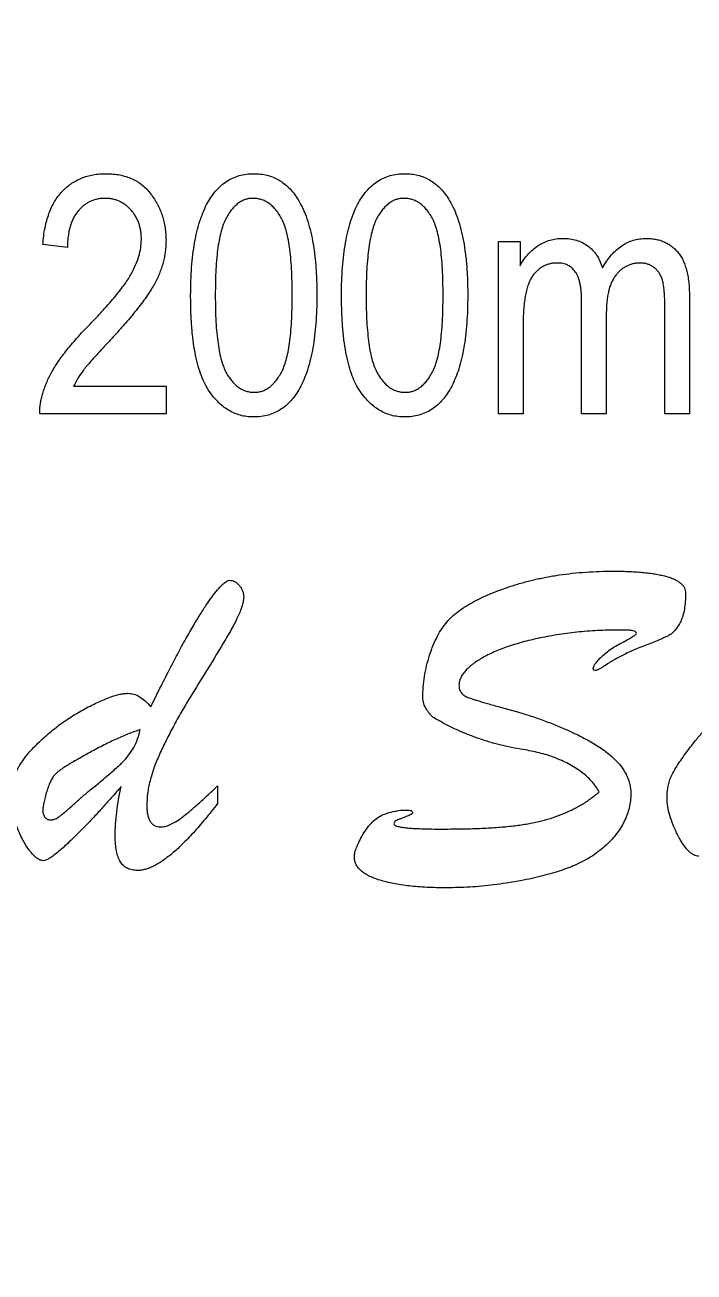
# Model space of a CAD drawing. Header units: millimetres. Extents: x -34 to 34, y -34 to 34.
# Drawn here: x 5.96 to 10.31, y -25.69 to -17.59 of the extents above; entities that cross this region are included whole.
import ezdxf

# ---------------------------------------------------------------- set-up
doc = ezdxf.new("R2010")
doc.units = ezdxf.units.MM

msp = doc.modelspace()

# ---------------------------------------------------------------- linework, layer by layer
at = {"color": 7, "linetype": 'Continuous', "lineweight": 25}
for p, q in [((6.2396, -19.0336), (6.0795, -19.0136)), ((9.0414, -20.1143), (9.0414, -18.9936)), ((9.0414, -18.9936), (9.1815, -18.9936)), ((9.1815, -18.9936), (9.1815, -19.1515)), ((10.2822, -19.3485), (10.2822, -20.1143)), ((9.5817, -20.1143), (9.5817, -19.3867)), ((10.1221, -20.1143), (10.1221, -19.4089)), ((9.2015, -19.5333), (9.2015, -20.1143)), ((9.7418, -19.4636), (9.7418, -20.1143)), ((6.2796, -19.9342), (6.88, -19.9342)), ((6.88, -19.9342), (6.88, -20.1143)), ((6.88, -20.1143), (6.0595, -20.1143)), ((9.2015, -20.1143), (9.0414, -20.1143)), ((9.7418, -20.1143), (9.5817, -20.1143)), ((10.2822, -20.1143), (10.1221, -20.1143)), ((7.2157, -22.5321), (7.2157, -22.6461))]:
    msp.add_line(p, q, dxfattribs=at)
at = {"color": 7, "linetype": 'Continuous'}
msp.add_circle((0, 0), 34, dxfattribs=at)
at = {"color": 7, "linetype": 'Continuous', "lineweight": 25}
for points, knots in [([(6.0795, -19.0136), (6.0811, -18.9951), (6.0843, -18.959), (6.0927, -18.9068), (6.1044, -18.8584), (6.1182, -18.8133), (6.1356, -18.772), (6.1551, -18.7338), (6.1781, -18.6995), (6.2039, -18.6688), (6.232, -18.6415), (6.2625, -18.6179), (6.2952, -18.598), (6.3297, -18.5813), (6.3668, -18.5689), (6.4059, -18.5598), (6.4472, -18.5544), (6.4753, -18.5537), (6.4897, -18.5533)], [0, 0, 0, 0, 0.08101, 0.157162, 0.229319, 0.2972, 0.36195, 0.423721, 0.483122, 0.540982, 0.597661, 0.653181, 0.707852, 0.763548, 0.819537, 0.87764, 0.937454, 1, 1, 1, 1]), ([(6.4897, -18.5533), (6.5053, -18.5538), (6.5356, -18.5547), (6.5796, -18.5605), (6.6207, -18.5709), (6.6591, -18.5852), (6.6941, -18.6042), (6.7265, -18.6269), (6.7557, -18.654), (6.7817, -18.6849), (6.8047, -18.7183), (6.8247, -18.7532), (6.8421, -18.789), (6.8557, -18.8262), (6.867, -18.8642), (6.8741, -18.9037), (6.8791, -18.9441), (6.8797, -18.9714), (6.88, -18.9852)], [0, 0, 0, 0, 0.071329, 0.138888, 0.203488, 0.265389, 0.326147, 0.38585, 0.446421, 0.508506, 0.570717, 0.631986, 0.692943, 0.753165, 0.813397, 0.874732, 0.936834, 1, 1, 1, 1]), ([(7.0401, -19.3445), (7.0404, -19.313), (7.0408, -19.2518), (7.0459, -19.1632), (7.054, -19.0803), (7.0649, -19.0034), (7.0797, -18.9325), (7.0972, -18.8673), (7.1186, -18.8082), (7.1427, -18.7549), (7.1704, -18.7076), (7.2008, -18.6662), (7.2351, -18.6314), (7.2721, -18.6025), (7.3126, -18.5804), (7.3561, -18.5646), (7.4027, -18.555), (7.4349, -18.5539), (7.4513, -18.5533)], [0, 0, 0, 0, 0.095143, 0.184746, 0.268308, 0.346624, 0.419338, 0.487274, 0.550249, 0.609167, 0.663948, 0.715482, 0.764042, 0.810981, 0.856937, 0.902876, 0.950445, 1, 1, 1, 1]), ([(7.4513, -18.5533), (7.4659, -18.5538), (7.4946, -18.5547), (7.5365, -18.5623), (7.576, -18.5752), (7.6129, -18.5932), (7.6473, -18.6164), (7.6794, -18.6444), (7.709, -18.6779), (7.7261, -18.703), (7.7349, -18.7159)], [0, 0, 0, 0, 0.128045, 0.251451, 0.371573, 0.490412, 0.610201, 0.733809, 0.863176, 1, 1, 1, 1]), ([(8.0207, -19.3445), (8.021, -19.313), (8.0215, -19.2518), (8.0266, -19.1632), (8.0346, -19.0803), (8.0456, -19.0034), (8.0604, -18.9325), (8.0778, -18.8673), (8.0992, -18.8082), (8.1233, -18.7549), (8.151, -18.7076), (8.1815, -18.6662), (8.2157, -18.6314), (8.2527, -18.6025), (8.2933, -18.5804), (8.3367, -18.5646), (8.3834, -18.555), (8.4155, -18.5539), (8.4319, -18.5533)], [0, 0, 0, 0, 0.095143, 0.184746, 0.268308, 0.346624, 0.419338, 0.487274, 0.550249, 0.609167, 0.663948, 0.715482, 0.764042, 0.810981, 0.856937, 0.902876, 0.950445, 1, 1, 1, 1]), ([(8.4319, -18.5533), (8.4466, -18.5538), (8.4753, -18.5547), (8.5172, -18.5623), (8.5566, -18.5752), (8.5935, -18.5932), (8.6279, -18.6164), (8.6601, -18.6444), (8.6896, -18.6779), (8.7068, -18.703), (8.7155, -18.7159)], [0, 0, 0, 0, 0.128045, 0.251451, 0.371573, 0.490412, 0.610201, 0.733809, 0.863176, 1, 1, 1, 1]), ([(6.4838, -18.7134), (6.475, -18.7136), (6.4579, -18.714), (6.4329, -18.7184), (6.409, -18.7244), (6.3862, -18.7337), (6.3648, -18.7456), (6.3444, -18.7599), (6.3254, -18.7768), (6.3075, -18.7961), (6.2917, -18.8182), (6.2773, -18.842), (6.2659, -18.8686), (6.2562, -18.8972), (6.2487, -18.9282), (6.2436, -18.9614), (6.2399, -18.9968), (6.2397, -19.0211), (6.2396, -19.0336)], [0, 0, 0, 0, 0.058049, 0.113315, 0.167562, 0.221142, 0.275517, 0.329522, 0.385758, 0.443893, 0.503677, 0.564645, 0.628005, 0.695019, 0.764665, 0.83877, 0.91714, 1, 1, 1, 1]), ([(6.7199, -18.982), (6.7198, -18.9723), (6.7196, -18.9534), (6.7159, -18.9257), (6.7106, -18.8994), (6.7036, -18.8742), (6.6937, -18.8506), (6.6818, -18.8284), (6.668, -18.8075), (6.6521, -18.7883), (6.6346, -18.7709), (6.6162, -18.7553), (6.5964, -18.7427), (6.5759, -18.7317), (6.5542, -18.7237), (6.5316, -18.7176), (6.508, -18.7142), (6.4919, -18.7137), (6.4838, -18.7134)], [0, 0, 0, 0, 0.07278, 0.142148, 0.209183, 0.274292, 0.337769, 0.400757, 0.462801, 0.525595, 0.58754, 0.647529, 0.706323, 0.7637, 0.821374, 0.879619, 0.93891, 1, 1, 1, 1]), ([(7.4447, -18.7134), (7.4361, -18.7137), (7.4191, -18.7143), (7.3944, -18.7211), (7.3707, -18.731), (7.3481, -18.7455), (7.327, -18.7642), (7.3064, -18.7865), (7.2875, -18.8131), (7.2689, -18.8437), (7.2525, -18.8807), (7.2383, -18.9245), (7.2268, -18.9761), (7.2167, -19.0349), (7.2096, -19.1015), (7.2039, -19.1755), (7.201, -19.2572), (7.2005, -19.3141), (7.2002, -19.3438)], [0, 0, 0, 0, 0.034819, 0.06892, 0.103451, 0.13905, 0.177175, 0.21794, 0.261904, 0.309765, 0.363214, 0.425621, 0.496913, 0.577674, 0.668027, 0.768682, 0.879294, 1, 1, 1, 1]), ([(7.7005, -19.3438), (7.7002, -19.3138), (7.6997, -19.2563), (7.6968, -19.1739), (7.6912, -19.0992), (7.6836, -19.0324), (7.6737, -18.9733), (7.6619, -18.9218), (7.6473, -18.8781), (7.6307, -18.8416), (7.6116, -18.8114), (7.5921, -18.7851), (7.5707, -18.7632), (7.5482, -18.7449), (7.5244, -18.7307), (7.499, -18.7206), (7.4722, -18.7144), (7.4539, -18.7138), (7.4447, -18.7134)], [0, 0, 0, 0, 0.120386, 0.230808, 0.330568, 0.420621, 0.500329, 0.570787, 0.632115, 0.684661, 0.731402, 0.774955, 0.815745, 0.853801, 0.890717, 0.92673, 0.963134, 1, 1, 1, 1]), ([(7.7349, -18.7159), (7.7451, -18.7334), (7.7663, -18.7696), (7.7916, -18.8303), (7.8129, -18.898), (7.8309, -18.9731), (7.8437, -19.0557), (7.8538, -19.1454), (7.8597, -19.2424), (7.8603, -19.3096), (7.8606, -19.3445)], [0, 0, 0, 0, 0.093218, 0.193857, 0.303162, 0.4216, 0.550536, 0.68926, 0.838973, 1, 1, 1, 1]), ([(8.4254, -18.7134), (8.4168, -18.7137), (8.3998, -18.7143), (8.375, -18.7211), (8.3513, -18.731), (8.3287, -18.7455), (8.3076, -18.7642), (8.2871, -18.7865), (8.2681, -18.8131), (8.2495, -18.8437), (8.2331, -18.8807), (8.2189, -18.9245), (8.2075, -18.9761), (8.1973, -19.0349), (8.1903, -19.1015), (8.1845, -19.1755), (8.1817, -19.2572), (8.1811, -19.3141), (8.1808, -19.3438)], [0, 0, 0, 0, 0.034819, 0.06892, 0.103451, 0.13905, 0.177175, 0.21794, 0.261904, 0.309765, 0.363214, 0.425621, 0.496913, 0.577674, 0.668027, 0.768682, 0.879294, 1, 1, 1, 1]), ([(8.6812, -19.3438), (8.6809, -19.3138), (8.6803, -19.2563), (8.6775, -19.1739), (8.6718, -19.0992), (8.6643, -19.0324), (8.6543, -18.9733), (8.6425, -18.9218), (8.6279, -18.8781), (8.6113, -18.8416), (8.5922, -18.8114), (8.5727, -18.7851), (8.5513, -18.7632), (8.5289, -18.7449), (8.505, -18.7307), (8.4796, -18.7206), (8.4529, -18.7144), (8.4346, -18.7138), (8.4254, -18.7134)], [0, 0, 0, 0, 0.120386, 0.230808, 0.330568, 0.420621, 0.500329, 0.570787, 0.632115, 0.684661, 0.731402, 0.774955, 0.815745, 0.853801, 0.890717, 0.92673, 0.963134, 1, 1, 1, 1]), ([(8.7155, -18.7159), (8.7257, -18.7334), (8.7469, -18.7696), (8.7722, -18.8303), (8.7935, -18.898), (8.8115, -18.9731), (8.8243, -19.0557), (8.8345, -19.1454), (8.8403, -19.2424), (8.8409, -19.3096), (8.8413, -19.3445)], [0, 0, 0, 0, 0.093218, 0.193857, 0.303162, 0.4216, 0.550536, 0.68926, 0.838973, 1, 1, 1, 1]), ([(6.3753, -19.5424), (6.3924, -19.5248), (6.4252, -19.4908), (6.4715, -19.4406), (6.5135, -19.394), (6.5504, -19.35), (6.583, -19.3094), (6.6114, -19.2721), (6.6344, -19.2373), (6.6593, -19.1963), (6.683, -19.1476), (6.7039, -19.0908), (6.7174, -19.0358), (6.7191, -18.9996), (6.7199, -18.982)], [0, 0, 0, 0, 0.10938, 0.210603, 0.304015, 0.389049, 0.466366, 0.53603, 0.597986, 0.652147, 0.749352, 0.838827, 0.921744, 1, 1, 1, 1]), ([(6.88, -18.9852), (6.8797, -18.9976), (6.8792, -19.0222), (6.8757, -19.059), (6.8697, -19.0953), (6.8617, -19.1315), (6.8505, -19.1669), (6.8378, -19.2022), (6.8224, -19.237), (6.8042, -19.2719), (6.7829, -19.3082), (6.7574, -19.3465), (6.7281, -19.3879), (6.6938, -19.4316), (6.6563, -19.4788), (6.6139, -19.5285), (6.5673, -19.581), (6.5345, -19.6166), (6.5176, -19.635)], [0, 0, 0, 0, 0.048783, 0.096931, 0.145092, 0.193398, 0.242257, 0.291123, 0.340835, 0.391595, 0.445772, 0.506113, 0.572506, 0.644951, 0.72423, 0.809688, 0.901692, 1, 1, 1, 1]), ([(9.1815, -19.1515), (9.1894, -19.1379), (9.2048, -19.1111), (9.2333, -19.0756), (9.2648, -19.045), (9.2993, -19.0191), (9.3365, -18.9987), (9.3757, -18.9843), (9.4165, -18.9751), (9.4444, -18.9741), (9.4585, -18.9736)], [0, 0, 0, 0, 0.136597, 0.267048, 0.392852, 0.516746, 0.639191, 0.758621, 0.877822, 1, 1, 1, 1]), ([(9.4585, -18.9736), (9.4741, -18.9742), (9.5042, -18.9753), (9.5475, -18.9846), (9.5871, -18.9998), (9.6224, -19.0218), (9.6538, -19.0492), (9.6803, -19.0826), (9.7019, -19.1216), (9.7117, -19.1504), (9.7168, -19.1653)], [0, 0, 0, 0, 0.1343377, 0.2594299, 0.3802072, 0.4985444, 0.6171037, 0.7380651, 0.8644957, 1, 1, 1, 1]), ([(9.7168, -19.1653), (9.726, -19.1501), (9.7437, -19.1208), (9.7742, -19.0815), (9.8066, -19.0481), (9.8412, -19.0209), (9.878, -18.9998), (9.9167, -18.9844), (9.9575, -18.9755), (9.9854, -18.9742), (9.9995, -18.9736)], [0, 0, 0, 0, 0.148308, 0.286062, 0.41412, 0.535686, 0.65307, 0.767214, 0.882142, 1, 1, 1, 1]), ([(9.9995, -18.9736), (10.0101, -18.9738), (10.031, -18.9741), (10.0614, -18.9787), (10.0901, -18.9856), (10.1171, -18.995), (10.142, -19.0083), (10.1656, -19.0235), (10.1873, -19.0418), (10.2072, -19.063), (10.2251, -19.0871), (10.2406, -19.1146), (10.2531, -19.1456), (10.2643, -19.1796), (10.2721, -19.2172), (10.2781, -19.2579), (10.2814, -19.3021), (10.2819, -19.3327), (10.2822, -19.3485)], [0, 0, 0, 0, 0.059735, 0.117086, 0.171872, 0.225368, 0.277453, 0.329879, 0.382627, 0.436445, 0.492507, 0.550938, 0.613103, 0.680096, 0.751376, 0.828259, 0.911021, 1, 1, 1, 1]), ([(9.4254, -19.1337), (9.4169, -19.1339), (9.4004, -19.1343), (9.3764, -19.1385), (9.3538, -19.1454), (9.3326, -19.155), (9.3123, -19.1667), (9.2939, -19.1821), (9.2766, -19.1996), (9.2606, -19.22), (9.2464, -19.2441), (9.2344, -19.2725), (9.2241, -19.3052), (9.2158, -19.3423), (9.2094, -19.3838), (9.2048, -19.4297), (9.202, -19.48), (9.2017, -19.5151), (9.2015, -19.5333)], [0, 0, 0, 0, 0.04911, 0.095801, 0.141392, 0.185846, 0.230919, 0.276977, 0.324509, 0.37369, 0.427175, 0.486573, 0.552646, 0.625949, 0.707486, 0.796363, 0.894011, 1, 1, 1, 1]), ([(9.5817, -19.3867), (9.5816, -19.3755), (9.5814, -19.354), (9.5796, -19.323), (9.5761, -19.2947), (9.5719, -19.2687), (9.566, -19.2454), (9.5589, -19.2246), (9.5503, -19.2065), (9.5378, -19.186), (9.5186, -19.165), (9.4913, -19.1465), (9.4595, -19.1354), (9.437, -19.1343), (9.4254, -19.1337)], [0, 0, 0, 0, 0.099448, 0.191613, 0.276791, 0.354092, 0.425988, 0.490936, 0.549546, 0.604214, 0.704853, 0.799955, 0.896347, 1, 1, 1, 1]), ([(9.9639, -19.1337), (9.9559, -19.1339), (9.9403, -19.1344), (9.9173, -19.1383), (9.8954, -19.1444), (9.8747, -19.1535), (9.8551, -19.1646), (9.8366, -19.1783), (9.8195, -19.1947), (9.8031, -19.2133), (9.7887, -19.235), (9.7757, -19.2591), (9.7653, -19.2864), (9.7569, -19.3165), (9.7501, -19.3492), (9.745, -19.3848), (9.7424, -19.4232), (9.742, -19.4498), (9.7418, -19.4636)], [0, 0, 0, 0, 0.053154, 0.104824, 0.15567, 0.205101, 0.25578, 0.306207, 0.359071, 0.414525, 0.471864, 0.532792, 0.598031, 0.667009, 0.741937, 0.821647, 0.907783, 1, 1, 1, 1]), ([(10.1221, -19.4089), (10.122, -19.3903), (10.1219, -19.3561), (10.1183, -19.3091), (10.1136, -19.2707), (10.106, -19.2401), (10.0959, -19.2151), (10.0834, -19.1939), (10.0678, -19.1758), (10.0499, -19.1608), (10.0304, -19.1485), (10.0092, -19.1401), (9.987, -19.1344), (9.9716, -19.1339), (9.9639, -19.1337)], [0, 0, 0, 0, 0.15467, 0.285342, 0.392361, 0.476649, 0.547961, 0.615756, 0.681061, 0.745804, 0.810178, 0.872132, 0.935561, 1, 1, 1, 1]), ([(7.4494, -20.1344), (7.4347, -20.1338), (7.4057, -20.1327), (7.3632, -20.1244), (7.323, -20.1102), (7.2848, -20.0906), (7.2487, -20.0656), (7.215, -20.0346), (7.1829, -19.9984), (7.1529, -19.9564), (7.1258, -19.9075), (7.1028, -19.8505), (7.0833, -19.7857), (7.0678, -19.7128), (7.0547, -19.6322), (7.0465, -19.5434), (7.0411, -19.4466), (7.0404, -19.3794), (7.0401, -19.3445)], [0, 0, 0, 0, 0.044611, 0.087711, 0.130552, 0.173481, 0.217275, 0.263323, 0.311859, 0.363466, 0.419436, 0.480887, 0.549207, 0.62421, 0.706384, 0.796492, 0.894207, 1, 1, 1, 1]), ([(7.2002, -19.3438), (7.2005, -19.3739), (7.201, -19.4312), (7.2039, -19.5135), (7.2095, -19.588), (7.2172, -19.6549), (7.2269, -19.7139), (7.239, -19.7654), (7.2533, -19.8092), (7.2702, -19.8458), (7.2889, -19.8762), (7.3089, -19.9022), (7.3296, -19.9246), (7.3522, -19.9426), (7.3756, -19.9571), (7.4009, -19.9666), (7.427, -19.9734), (7.445, -19.974), (7.4541, -19.9742)], [0, 0, 0, 0, 0.12068, 0.230534, 0.330955, 0.420812, 0.501127, 0.571349, 0.633225, 0.685899, 0.73311, 0.776437, 0.817339, 0.855487, 0.892133, 0.92769, 0.963462, 1, 1, 1, 1]), ([(7.8606, -19.3445), (7.8604, -19.3757), (7.8599, -19.4365), (7.8547, -19.5247), (7.8468, -19.6072), (7.8357, -19.6838), (7.821, -19.7546), (7.8034, -19.8197), (7.7826, -19.8792), (7.7582, -19.9325), (7.7309, -19.9801), (7.6999, -20.021), (7.6665, -20.0564), (7.629, -20.0848), (7.5888, -20.1074), (7.545, -20.123), (7.4982, -20.1327), (7.4659, -20.1338), (7.4494, -20.1344)], [0, 0, 0, 0, 0.094617, 0.183688, 0.267342, 0.34512, 0.417913, 0.485924, 0.549158, 0.608141, 0.663254, 0.714593, 0.763212, 0.810011, 0.856169, 0.902455, 0.950076, 1, 1, 1, 1]), ([(7.4541, -19.9742), (7.4627, -19.974), (7.4798, -19.9734), (7.5047, -19.9666), (7.5288, -19.9567), (7.5515, -19.9423), (7.5729, -19.9238), (7.5933, -19.9014), (7.6126, -19.875), (7.6312, -19.8441), (7.6479, -19.8073), (7.6621, -19.7633), (7.674, -19.7118), (7.6839, -19.6528), (7.6911, -19.5862), (7.6968, -19.5122), (7.6997, -19.4305), (7.7002, -19.3736), (7.7005, -19.3438)], [0, 0, 0, 0, 0.0347561, 0.069205, 0.1040638, 0.1399556, 0.1777369, 0.2184285, 0.2625623, 0.3103377, 0.3642496, 0.4261424, 0.4974026, 0.5784347, 0.6686249, 0.7690993, 0.8795115, 1, 1, 1, 1]), ([(8.4301, -20.1344), (8.4153, -20.1338), (8.3864, -20.1327), (8.3439, -20.1244), (8.3036, -20.1102), (8.2655, -20.0906), (8.2293, -20.0656), (8.1956, -20.0346), (8.1636, -19.9984), (8.1335, -19.9564), (8.1064, -19.9075), (8.0835, -19.8505), (8.0639, -19.7857), (8.0484, -19.7128), (8.0354, -19.6322), (8.0272, -19.5434), (8.0217, -19.4466), (8.0211, -19.3794), (8.0207, -19.3445)], [0, 0, 0, 0, 0.044611, 0.087711, 0.130552, 0.173481, 0.217275, 0.263323, 0.311859, 0.363466, 0.419436, 0.480887, 0.549207, 0.62421, 0.706384, 0.796492, 0.894207, 1, 1, 1, 1]), ([(8.1808, -19.3438), (8.1811, -19.3739), (8.1816, -19.4312), (8.1846, -19.5135), (8.1901, -19.588), (8.1978, -19.6549), (8.2076, -19.7139), (8.2196, -19.7654), (8.2339, -19.8092), (8.2508, -19.8458), (8.2695, -19.8762), (8.2895, -19.9022), (8.3102, -19.9246), (8.3328, -19.9426), (8.3563, -19.9571), (8.3815, -19.9666), (8.4076, -19.9734), (8.4256, -19.974), (8.4347, -19.9742)], [0, 0, 0, 0, 0.12068, 0.230534, 0.330955, 0.420812, 0.501127, 0.571349, 0.633225, 0.685899, 0.73311, 0.776437, 0.817339, 0.855487, 0.892133, 0.92769, 0.963462, 1, 1, 1, 1]), ([(8.8413, -19.3445), (8.841, -19.3757), (8.8405, -19.4365), (8.8354, -19.5247), (8.8274, -19.6072), (8.8163, -19.6838), (8.8017, -19.7546), (8.784, -19.8197), (8.7632, -19.8792), (8.7388, -19.9325), (8.7115, -19.9801), (8.6805, -20.021), (8.6472, -20.0564), (8.6097, -20.0848), (8.5694, -20.1074), (8.5256, -20.123), (8.4788, -20.1327), (8.4466, -20.1338), (8.4301, -20.1344)], [0, 0, 0, 0, 0.094617, 0.183688, 0.267342, 0.34512, 0.417913, 0.485924, 0.549158, 0.608141, 0.663254, 0.714593, 0.763212, 0.810011, 0.856169, 0.902455, 0.950076, 1, 1, 1, 1]), ([(8.4347, -19.9742), (8.4433, -19.974), (8.4604, -19.9734), (8.4854, -19.9666), (8.5094, -19.9567), (8.5322, -19.9423), (8.5536, -19.9238), (8.5739, -19.9014), (8.5933, -19.875), (8.6118, -19.8441), (8.6285, -19.8073), (8.6427, -19.7633), (8.6547, -19.7118), (8.6646, -19.6528), (8.6717, -19.5862), (8.6775, -19.5122), (8.6803, -19.4305), (8.6809, -19.3736), (8.6812, -19.3438)], [0, 0, 0, 0, 0.034756, 0.069205, 0.104064, 0.139956, 0.177737, 0.218428, 0.262562, 0.310338, 0.36425, 0.426142, 0.497403, 0.578435, 0.668625, 0.769099, 0.879511, 1, 1, 1, 1]), ([(6.0595, -20.1143), (6.0594, -20.105), (6.0594, -20.0859), (6.0619, -20.057), (6.0672, -20.0273), (6.0739, -19.9965), (6.0834, -19.965), (6.0951, -19.9327), (6.1088, -19.8996), (6.1249, -19.8655), (6.1437, -19.8302), (6.1664, -19.7937), (6.1925, -19.7554), (6.222, -19.7156), (6.2555, -19.6746), (6.2921, -19.6317), (6.3321, -19.5872), (6.3606, -19.5576), (6.3753, -19.5424)], [0, 0, 0, 0, 0.042012, 0.085117, 0.130084, 0.176966, 0.226145, 0.27723, 0.330801, 0.38655, 0.445857, 0.509982, 0.578857, 0.653261, 0.731918, 0.816011, 0.905246, 1, 1, 1, 1]), ([(6.5176, -19.635), (6.5068, -19.6464), (6.4863, -19.6683), (6.4571, -19.6999), (6.431, -19.7287), (6.4073, -19.7543), (6.3872, -19.7774), (6.3698, -19.7975), (6.3555, -19.8148), (6.3342, -19.8421), (6.3072, -19.8805), (6.2886, -19.9167), (6.2796, -19.9342)], [0, 0, 0, 0, 0.1227497, 0.2345845, 0.3360614, 0.4265798, 0.5068085, 0.5755457, 0.6345772, 0.6821573, 0.8461889, 1, 1, 1, 1]), ([(8.7074, -21.4653), (8.7176, -21.4542), (8.7387, -21.4311), (8.7766, -21.4001), (8.8199, -21.3699), (8.8687, -21.3405), (8.9233, -21.3125), (8.9834, -21.2856), (9.0494, -21.2594), (9.1204, -21.2342), (9.1956, -21.2117), (9.2734, -21.191), (9.354, -21.1751), (9.4365, -21.1603), (9.5217, -21.1502), (9.6092, -21.1422), (9.699, -21.1375), (9.7597, -21.1371), (9.7903, -21.1369)], [0, 0, 0, 0, 0.039006, 0.080966, 0.126537, 0.175664, 0.228367, 0.285371, 0.346448, 0.412077, 0.480481, 0.549769, 0.620655, 0.693123, 0.767089, 0.842774, 0.920639, 1, 1, 1, 1]), ([(9.7903, -21.1369), (9.8084, -21.1369), (9.8435, -21.137), (9.8945, -21.1389), (9.9424, -21.1417), (9.9872, -21.1451), (10.0288, -21.1503), (10.0672, -21.1562), (10.1025, -21.163), (10.1344, -21.1712), (10.163, -21.1802), (10.188, -21.1905), (10.2087, -21.2029), (10.2268, -21.2148), (10.2403, -21.2293), (10.2497, -21.245), (10.2562, -21.2616), (10.2568, -21.2734), (10.2571, -21.2793)], [0, 0, 0, 0, 0.103791, 0.201485, 0.293111, 0.379594, 0.459343, 0.534106, 0.602241, 0.665813, 0.723113, 0.774738, 0.820449, 0.86145, 0.898787, 0.932727, 0.966392, 1, 1, 1, 1]), ([(6.7816, -22.0189), (6.801, -21.9786), (6.8389, -21.8998), (6.897, -21.7864), (6.9525, -21.6792), (7.0066, -21.5801), (7.0579, -21.4905), (7.105, -21.4121), (7.1481, -21.3464), (7.1865, -21.2928), (7.2203, -21.2511), (7.2486, -21.2216), (7.2716, -21.2015), (7.2872, -21.1973), (7.2933, -21.1957)], [0, 0, 0, 0, 0.137241, 0.267762, 0.390534, 0.507069, 0.61363, 0.706894, 0.787189, 0.854389, 0.90906, 0.950869, 0.980711, 1, 1, 1, 1]), ([(7.2933, -21.1957), (7.2989, -21.1962), (7.3102, -21.1973), (7.3268, -21.2034), (7.3421, -21.2146), (7.3562, -21.2291), (7.3693, -21.2455), (7.3778, -21.2643), (7.3838, -21.2838), (7.3844, -21.2973), (7.3848, -21.3041)], [0, 0, 0, 0, 0.1076246, 0.218183, 0.3372933, 0.4712996, 0.6086982, 0.7398273, 0.8691722, 1, 1, 1, 1]), ([(7.3848, -21.3041), (7.3844, -21.3115), (7.3835, -21.3275), (7.3773, -21.3531), (7.3682, -21.3823), (7.355, -21.415), (7.3385, -21.4514), (7.3176, -21.491), (7.2936, -21.5346), (7.2379, -21.6293), (7.1512, -21.772), (7.0536, -21.9287), (6.9789, -22.0523), (6.928, -22.1444), (6.8808, -22.2357), (6.8375, -22.3253), (6.801, -22.4129), (6.7752, -22.4983), (6.7584, -22.5803), (6.7564, -22.6342), (6.7554, -22.6603)], [0, 0, 0, 0, 0.01465, 0.031773, 0.052167, 0.075381, 0.101787, 0.131579, 0.164253, 0.20051, 0.349801, 0.495919, 0.567122, 0.636695, 0.70485, 0.771241, 0.834275, 0.893066, 0.948185, 1, 1, 1, 1]), ([(10.2571, -21.2793), (10.2568, -21.298), (10.2563, -21.3332), (10.2504, -21.3828), (10.2407, -21.4257), (10.2267, -21.462), (10.2107, -21.492), (10.1933, -21.5161), (10.1764, -21.536), (10.1566, -21.5503), (10.1333, -21.562), (10.1047, -21.5753), (10.0695, -21.591), (10.0433, -21.6013), (10.0292, -21.6068)], [0, 0, 0, 0, 0.127565, 0.240208, 0.34008, 0.427416, 0.504566, 0.571261, 0.630452, 0.681242, 0.736876, 0.808406, 0.896371, 1, 1, 1, 1]), ([(8.5489, -21.9588), (8.5495, -21.9358), (8.5506, -21.8896), (8.5591, -21.8203), (8.5735, -21.7511), (8.5925, -21.6829), (8.6157, -21.6184), (8.643, -21.5603), (8.6723, -21.5088), (8.696, -21.4795), (8.7074, -21.4653)], [0, 0, 0, 0, 0.1307, 0.262233, 0.396442, 0.532061, 0.664538, 0.78567, 0.896911, 1, 1, 1, 1]), ([(9.8436, -21.5191), (9.7964, -21.5197), (9.7039, -21.5209), (9.5677, -21.5306), (9.4371, -21.5472), (9.3321, -21.5658), (9.2522, -21.584), (9.1958, -21.5978), (9.1427, -21.6138), (9.0928, -21.63), (9.0463, -21.6476), (9.0028, -21.6659), (8.9626, -21.6855), (8.9259, -21.7062), (8.8929, -21.7271), (8.8641, -21.7483), (8.8397, -21.7697), (8.8197, -21.7915), (8.8038, -21.813), (8.7925, -21.8348), (8.7856, -21.857), (8.7847, -21.8719), (8.7842, -21.8793)], [0, 0, 0, 0, 0.120048, 0.23529, 0.347226, 0.454921, 0.506442, 0.55587, 0.602599, 0.647329, 0.689378, 0.729185, 0.76735, 0.803117, 0.83641, 0.866492, 0.894095, 0.918918, 0.941522, 0.962085, 0.981195, 1, 1, 1, 1]), ([(9.9387, -21.5393), (9.937, -21.5361), (9.9321, -21.5271), (9.9107, -21.5233), (9.8817, -21.5195), (9.8577, -21.5192), (9.8436, -21.5191)], [0, 0, 0, 0, 0.104641, 0.292985, 0.58615, 1, 1, 1, 1]), ([(9.8519, -21.5972), (9.8647, -21.5905), (9.887, -21.5788), (9.9136, -21.5621), (9.9318, -21.5509), (9.937, -21.5422), (9.9387, -21.5393)], [0, 0, 0, 0, 0.411628, 0.712961, 0.905683, 1, 1, 1, 1]), ([(9.6571, -21.7704), (9.658, -21.7654), (9.6604, -21.7534), (9.6723, -21.7352), (9.6899, -21.7137), (9.7139, -21.6895), (9.7431, -21.6645), (9.7762, -21.6401), (9.8127, -21.6175), (9.8386, -21.6041), (9.8519, -21.5972)], [0, 0, 0, 0, 0.05678, 0.136208, 0.240249, 0.370497, 0.518187, 0.672087, 0.832112, 1, 1, 1, 1]), ([(10.0292, -21.6068), (9.9985, -21.618), (9.9407, -21.6391), (9.8621, -21.6758), (9.7949, -21.7117), (9.7469, -21.7415), (9.715, -21.7627), (9.6967, -21.773), (9.6834, -21.7804), (9.6756, -21.7821), (9.6727, -21.7828)], [0, 0, 0, 0, 0.245421, 0.46244, 0.652133, 0.818711, 0.887104, 0.940264, 0.977365, 1, 1, 1, 1]), ([(9.6727, -21.7828), (9.6683, -21.7824), (9.6601, -21.7817), (9.658, -21.774), (9.6571, -21.7704)], [0, 0, 0, 0, 0.542071, 1, 1, 1, 1]), ([(8.7842, -21.8793), (8.7848, -21.8878), (8.786, -21.9045), (8.798, -21.9272), (8.817, -21.9454), (8.8386, -21.9562), (8.8605, -21.9632), (8.8814, -21.9709), (8.907, -21.9784), (8.9367, -21.9879), (8.9712, -21.9971), (9.0098, -22.0085), (9.0529, -22.0203), (9.1154, -22.0371), (9.1941, -22.0593), (9.2857, -22.0887), (9.3721, -22.1201), (9.4271, -22.1435), (9.454, -22.1549)], [0, 0, 0, 0, 0.034176, 0.066628, 0.100111, 0.138345, 0.16246, 0.192409, 0.227808, 0.269627, 0.31752, 0.37124, 0.431212, 0.496848, 0.631148, 0.759689, 0.882834, 1, 1, 1, 1]), ([(5.8733, -22.5849), (5.8737, -22.5724), (5.8746, -22.5471), (5.882, -22.5094), (5.8934, -22.4716), (5.9098, -22.434), (5.93, -22.3958), (5.9558, -22.3584), (5.9849, -22.3199), (6.0315, -22.2702), (6.0943, -22.2101), (6.1751, -22.1434), (6.261, -22.0832), (6.3361, -22.0395), (6.3963, -22.0084), (6.4383, -21.9874), (6.478, -21.9706), (6.5143, -21.9561), (6.5478, -21.9449), (6.5786, -21.9373), (6.6063, -21.9314), (6.6239, -21.931), (6.6322, -21.9307)], [0, 0, 0, 0, 0.035526, 0.071149, 0.10822, 0.146775, 0.187018, 0.229716, 0.275039, 0.323094, 0.421885, 0.520497, 0.618629, 0.717864, 0.765639, 0.809927, 0.850413, 0.887112, 0.920342, 0.950233, 0.976612, 1, 1, 1, 1]), ([(6.6322, -21.9307), (6.6451, -21.9318), (6.6717, -21.9341), (6.71, -21.9526), (6.7477, -21.9807), (6.7698, -22.0056), (6.7816, -22.0189)], [0, 0, 0, 0, 0.215417, 0.443105, 0.702033, 1, 1, 1, 1]), ([(8.6229, -22.0906), (8.619, -22.0882), (8.6102, -22.0827), (8.5989, -22.0704), (8.5865, -22.0553), (8.5705, -22.0315), (8.5532, -21.9998), (8.5503, -21.9718), (8.5489, -21.9588)], [0, 0, 0, 0, 0.089011, 0.197269, 0.318662, 0.46484, 0.749274, 1, 1, 1, 1]), ([(10.2653, -22.3102), (10.2815, -22.2893), (10.3127, -22.2487), (10.3601, -22.1913), (10.4059, -22.1389), (10.4501, -22.0915), (10.492, -22.049), (10.5318, -22.0116), (10.5687, -21.9789), (10.603, -21.9519), (10.6334, -21.9304), (10.6589, -21.9146), (10.6796, -21.9043), (10.6924, -21.9022), (10.6977, -21.9013)], [0, 0, 0, 0, 0.131601, 0.255217, 0.370954, 0.478416, 0.578257, 0.668422, 0.75063, 0.82346, 0.885922, 0.935923, 0.973507, 1, 1, 1, 1]), ([(9.2027, -22.296), (9.1769, -22.2918), (9.1257, -22.2835), (9.05, -22.2662), (8.9757, -22.2456), (8.9025, -22.2215), (8.8303, -22.1948), (8.7599, -22.163), (8.6905, -22.1289), (8.6455, -22.1034), (8.6229, -22.0906)], [0, 0, 0, 0, 0.126568, 0.251383, 0.376206, 0.5004, 0.624916, 0.749217, 0.874387, 1, 1, 1, 1]), ([(6.7122, -22.166), (6.688, -22.1746), (6.6374, -22.1927), (6.5594, -22.2263), (6.4756, -22.2668), (6.4032, -22.3051), (6.3455, -22.3368), (6.3061, -22.3596), (6.2707, -22.3794), (6.2403, -22.3979), (6.2145, -22.4143), (6.1935, -22.4291), (6.1766, -22.4412), (6.1676, -22.4495), (6.1636, -22.4531)], [0, 0, 0, 0, 0.123762, 0.259596, 0.409748, 0.573473, 0.654559, 0.727749, 0.793327, 0.850394, 0.899621, 0.941056, 0.974332, 1, 1, 1, 1]), ([(6.3446, -22.5951), (6.3505, -22.5902), (6.3649, -22.578), (6.3903, -22.5566), (6.4242, -22.529), (6.4636, -22.4965), (6.5041, -22.4625), (6.5409, -22.431), (6.5713, -22.4034), (6.6039, -22.3725), (6.638, -22.334), (6.6713, -22.2835), (6.6981, -22.2275), (6.7074, -22.1867), (6.7122, -22.166)], [0, 0, 0, 0, 0.039488, 0.0976, 0.172709, 0.266442, 0.362922, 0.446896, 0.517795, 0.576259, 0.679897, 0.783732, 0.889712, 1, 1, 1, 1]), ([(9.454, -22.1549), (9.4724, -22.1628), (9.5083, -22.178), (9.5598, -22.2024), (9.6076, -22.2272), (9.6517, -22.252), (9.6923, -22.2766), (9.7288, -22.3021), (9.7618, -22.3277), (9.7914, -22.3534), (9.8174, -22.3798), (9.84, -22.4068), (9.8591, -22.4345), (9.8743, -22.4633), (9.8864, -22.4928), (9.8952, -22.5231), (9.9003, -22.5543), (9.9011, -22.5753), (9.9015, -22.5859)], [0, 0, 0, 0, 0.091325, 0.177848, 0.259677, 0.336591, 0.408688, 0.475906, 0.5396, 0.598984, 0.654782, 0.708337, 0.759083, 0.808128, 0.856365, 0.904325, 0.951737, 1, 1, 1, 1]), ([(9.6957, -22.5716), (9.6888, -22.5596), (9.6749, -22.5353), (9.6474, -22.5021), (9.6157, -22.4704), (9.5794, -22.4407), (9.5396, -22.4135), (9.4973, -22.3884), (9.452, -22.3671), (9.3889, -22.3413), (9.3058, -22.3154), (9.2373, -22.3025), (9.2027, -22.296)], [0, 0, 0, 0, 0.071039, 0.143845, 0.220687, 0.301248, 0.38447, 0.468476, 0.554064, 0.641658, 0.818995, 1, 1, 1, 1]), ([(10.1367, -22.6139), (10.137, -22.5999), (10.1376, -22.573), (10.1434, -22.5344), (10.1516, -22.4988), (10.1656, -22.4659), (10.1833, -22.4322), (10.2062, -22.3955), (10.2337, -22.3542), (10.2544, -22.3255), (10.2653, -22.3102)], [0, 0, 0, 0, 0.1241946, 0.2398879, 0.3466999, 0.4482295, 0.5573914, 0.6853024, 0.832783, 1, 1, 1, 1]), ([(6.1636, -22.4531), (6.158, -22.4592), (6.1458, -22.4726), (6.131, -22.4987), (6.117, -22.5309), (6.1045, -22.5678), (6.0941, -22.6053), (6.0855, -22.6394), (6.0807, -22.6686), (6.0796, -22.6863), (6.0791, -22.6943)], [0, 0, 0, 0, 0.095434, 0.208984, 0.344516, 0.501836, 0.658198, 0.794743, 0.907671, 1, 1, 1, 1]), ([(6.8454, -22.7995), (6.8552, -22.7987), (6.8763, -22.797), (6.9089, -22.7841), (6.9447, -22.7645), (6.985, -22.7369), (7.031, -22.7), (7.0852, -22.6536), (7.1475, -22.5962), (7.1919, -22.5545), (7.2157, -22.5321)], [0, 0, 0, 0, 0.0629257, 0.136577, 0.2243565, 0.3271393, 0.4520235, 0.6059267, 0.7882888, 1, 1, 1, 1]), ([(6.0832, -23.0186), (6.0764, -23.0177), (6.0612, -23.0155), (6.0388, -23.0022), (6.0159, -22.9812), (5.9923, -22.953), (5.9686, -22.919), (5.9468, -22.8796), (5.926, -22.8361), (5.908, -22.7886), (5.8923, -22.7388), (5.8814, -22.6878), (5.8747, -22.6364), (5.8738, -22.6021), (5.8733, -22.5849)], [0, 0, 0, 0, 0.040615, 0.089982, 0.150213, 0.223976, 0.306509, 0.394787, 0.489849, 0.590617, 0.694737, 0.797437, 0.898614, 1, 1, 1, 1]), ([(6.5895, -22.5353), (6.5677, -22.5605), (6.5255, -22.6091), (6.4635, -22.6787), (6.4045, -22.7419), (6.35, -22.7998), (6.2988, -22.8503), (6.2538, -22.8954), (6.2126, -22.9324), (6.1772, -22.9635), (6.1462, -22.987), (6.1211, -23.0042), (6.101, -23.0158), (6.0884, -23.0178), (6.0832, -23.0186)], [0, 0, 0, 0, 0.141796, 0.273791, 0.39645, 0.50984, 0.612138, 0.702459, 0.780882, 0.847889, 0.902761, 0.945959, 0.978016, 1, 1, 1, 1]), ([(6.1319, -22.754), (6.1396, -22.7529), (6.1569, -22.7504), (6.1778, -22.7378), (6.1974, -22.723), (6.2172, -22.7075), (6.2405, -22.6869), (6.267, -22.6643), (6.2924, -22.6411), (6.3143, -22.6213), (6.3314, -22.6068), (6.3408, -22.5984), (6.3446, -22.5951)], [0, 0, 0, 0, 0.085531, 0.194185, 0.266362, 0.360116, 0.475316, 0.613522, 0.749163, 0.859381, 0.943045, 1, 1, 1, 1]), ([(6.5495, -22.8588), (6.5499, -22.8332), (6.5507, -22.7809), (6.5593, -22.7014), (6.5713, -22.619), (6.5834, -22.5636), (6.5895, -22.5353)], [0, 0, 0, 0, 0.235053, 0.479615, 0.734294, 1, 1, 1, 1]), ([(8.6808, -22.8128), (8.7249, -22.8125), (8.8092, -22.812), (8.9291, -22.8086), (9.0367, -22.802), (9.1328, -22.7938), (9.2203, -22.7813), (9.3012, -22.7647), (9.3772, -22.7447), (9.4484, -22.7203), (9.5152, -22.6906), (9.5791, -22.6566), (9.6395, -22.6171), (9.6769, -22.5868), (9.6957, -22.5716)], [0, 0, 0, 0, 0.124042, 0.236932, 0.337461, 0.426986, 0.508358, 0.585727, 0.659272, 0.729007, 0.797268, 0.864707, 0.932197, 1, 1, 1, 1]), ([(9.9015, -22.5859), (9.901, -22.6006), (9.8999, -22.6303), (9.8909, -22.6748), (9.8779, -22.7197), (9.8582, -22.7638), (9.8348, -22.8078), (9.8046, -22.849), (9.7707, -22.8894), (9.7313, -22.927), (9.6881, -22.9624), (9.6417, -22.9947), (9.5917, -23.0232), (9.5567, -23.0397), (9.539, -23.048)], [0, 0, 0, 0, 0.071244, 0.143588, 0.218576, 0.296867, 0.377083, 0.45888, 0.543477, 0.632002, 0.722003, 0.813022, 0.90526, 1, 1, 1, 1]), ([(10.3425, -22.9892), (10.3371, -22.9887), (10.3258, -22.9877), (10.3091, -22.9807), (10.2924, -22.9699), (10.2756, -22.9547), (10.2588, -22.9352), (10.2414, -22.9118), (10.2239, -22.884), (10.2016, -22.8422), (10.1765, -22.7893), (10.1543, -22.7271), (10.1398, -22.6692), (10.1377, -22.6317), (10.1367, -22.6139)], [0, 0, 0, 0, 0.036005, 0.07534, 0.118845, 0.167896, 0.224897, 0.289666, 0.361991, 0.443103, 0.604844, 0.750755, 0.881431, 1, 1, 1, 1]), ([(6.0791, -22.6943), (6.0797, -22.7024), (6.0808, -22.7182), (6.0929, -22.738), (6.1106, -22.7518), (6.1248, -22.7533), (6.1319, -22.754)], [0, 0, 0, 0, 0.27234, 0.525349, 0.762449, 1, 1, 1, 1]), ([(7.2157, -22.6461), (7.202, -22.6637), (7.1753, -22.6981), (7.1351, -22.7474), (7.0965, -22.7936), (7.0585, -22.8361), (7.0218, -22.8751), (6.9864, -22.911), (6.9526, -22.9438), (6.9195, -22.9729), (6.8871, -22.9979), (6.8568, -23.0208), (6.8269, -23.0391), (6.7987, -23.0549), (6.7714, -23.0672), (6.7451, -23.0753), (6.7201, -23.0808), (6.7036, -23.0816), (6.6956, -23.082)], [0, 0, 0, 0, 0.096488, 0.187608, 0.27483, 0.356259, 0.433384, 0.505804, 0.573564, 0.636777, 0.695598, 0.750443, 0.80031, 0.847031, 0.889632, 0.929128, 0.96554, 1, 1, 1, 1]), ([(6.7554, -22.6603), (6.7556, -22.6712), (6.7561, -22.6916), (6.7599, -22.7203), (6.7673, -22.7444), (6.7768, -22.7646), (6.79, -22.78), (6.8056, -22.7918), (6.8247, -22.7982), (6.8383, -22.7991), (6.8454, -22.7995)], [0, 0, 0, 0, 0.1742564, 0.3278817, 0.4612918, 0.5764374, 0.6825609, 0.7826185, 0.8865378, 1, 1, 1, 1]), ([(8.2917, -22.7186), (8.3134, -22.7114), (8.3553, -22.6973), (8.4079, -22.6898), (8.4451, -22.6886), (8.4641, -22.6907), (8.4791, -22.6943), (8.4814, -22.7015), (8.4823, -22.7044)], [0, 0, 0, 0, 0.342409, 0.659886, 0.795194, 0.892182, 0.956918, 1, 1, 1, 1]), ([(8.1042, -22.992), (8.1052, -22.9832), (8.1074, -22.9631), (8.1184, -22.9303), (8.1365, -22.8917), (8.1594, -22.8482), (8.1874, -22.8052), (8.2191, -22.768), (8.2534, -22.7383), (8.2791, -22.7251), (8.2917, -22.7186)], [0, 0, 0, 0, 0.077098, 0.176662, 0.300155, 0.45057, 0.606231, 0.74774, 0.877053, 1, 1, 1, 1]), ([(8.4543, -22.7264), (8.445, -22.7301), (8.4282, -22.7366), (8.4058, -22.7457), (8.3875, -22.7524), (8.3739, -22.7593), (8.363, -22.7678), (8.362, -22.7758), (8.3615, -22.7797)], [0, 0, 0, 0, 0.269826, 0.482322, 0.650485, 0.790437, 0.89817, 1, 1, 1, 1]), ([(8.4823, -22.7044), (8.4822, -22.706), (8.4818, -22.7096), (8.4777, -22.7139), (8.4725, -22.7174), (8.4669, -22.721), (8.4606, -22.7237), (8.4564, -22.7255), (8.4543, -22.7264)], [0, 0, 0, 0, 0.125253, 0.28254, 0.449595, 0.637072, 0.812925, 1, 1, 1, 1]), ([(8.3615, -22.7797), (8.363, -22.7826), (8.367, -22.7904), (8.385, -22.7949), (8.4092, -22.8012), (8.4447, -22.805), (8.4894, -22.8089), (8.5444, -22.8106), (8.6093, -22.8128), (8.6558, -22.8128), (8.6808, -22.8128)], [0, 0, 0, 0, 0.028525, 0.077731, 0.157349, 0.265338, 0.402452, 0.571651, 0.770367, 1, 1, 1, 1]), ([(6.6956, -23.082), (6.6835, -23.0814), (6.6604, -23.0802), (6.6285, -23.0694), (6.6021, -23.0513), (6.5817, -23.0257), (6.5674, -22.993), (6.5571, -22.9541), (6.5507, -22.9086), (6.55, -22.8761), (6.5495, -22.8588)], [0, 0, 0, 0, 0.1202, 0.227433, 0.32863, 0.431945, 0.547081, 0.678919, 0.828776, 1, 1, 1, 1]), ([(8.7042, -23.1951), (8.6823, -23.1949), (8.6394, -23.1945), (8.5768, -23.1921), (8.5173, -23.1886), (8.4612, -23.1832), (8.4086, -23.1756), (8.359, -23.1676), (8.3128, -23.1576), (8.2702, -23.1457), (8.2316, -23.1328), (8.198, -23.1175), (8.169, -23.1013), (8.1456, -23.0826), (8.1269, -23.0625), (8.1136, -23.0405), (8.106, -23.0167), (8.1048, -23.0003), (8.1042, -22.992)], [0, 0, 0, 0, 0.096488, 0.18898, 0.276181, 0.358888, 0.437224, 0.510428, 0.580168, 0.645319, 0.705274, 0.759324, 0.807694, 0.850895, 0.891014, 0.927924, 0.963343, 1, 1, 1, 1]), ([(9.539, -23.048), (9.523, -23.0547), (9.4894, -23.0686), (9.4348, -23.0864), (9.3747, -23.1051), (9.3091, -23.1222), (9.239, -23.1381), (9.1658, -23.153), (9.0893, -23.165), (8.9855, -23.1799), (8.8567, -23.1916), (8.7542, -23.1939), (8.7042, -23.1951)], [0, 0, 0, 0, 0.06096, 0.128122, 0.201955, 0.282234, 0.366838, 0.454793, 0.54545, 0.639064, 0.824172, 1, 1, 1, 1])]:
    msp.add_open_spline(points, degree=3, knots=knots, dxfattribs=at)

doc.saveas('drawing.dxf')
